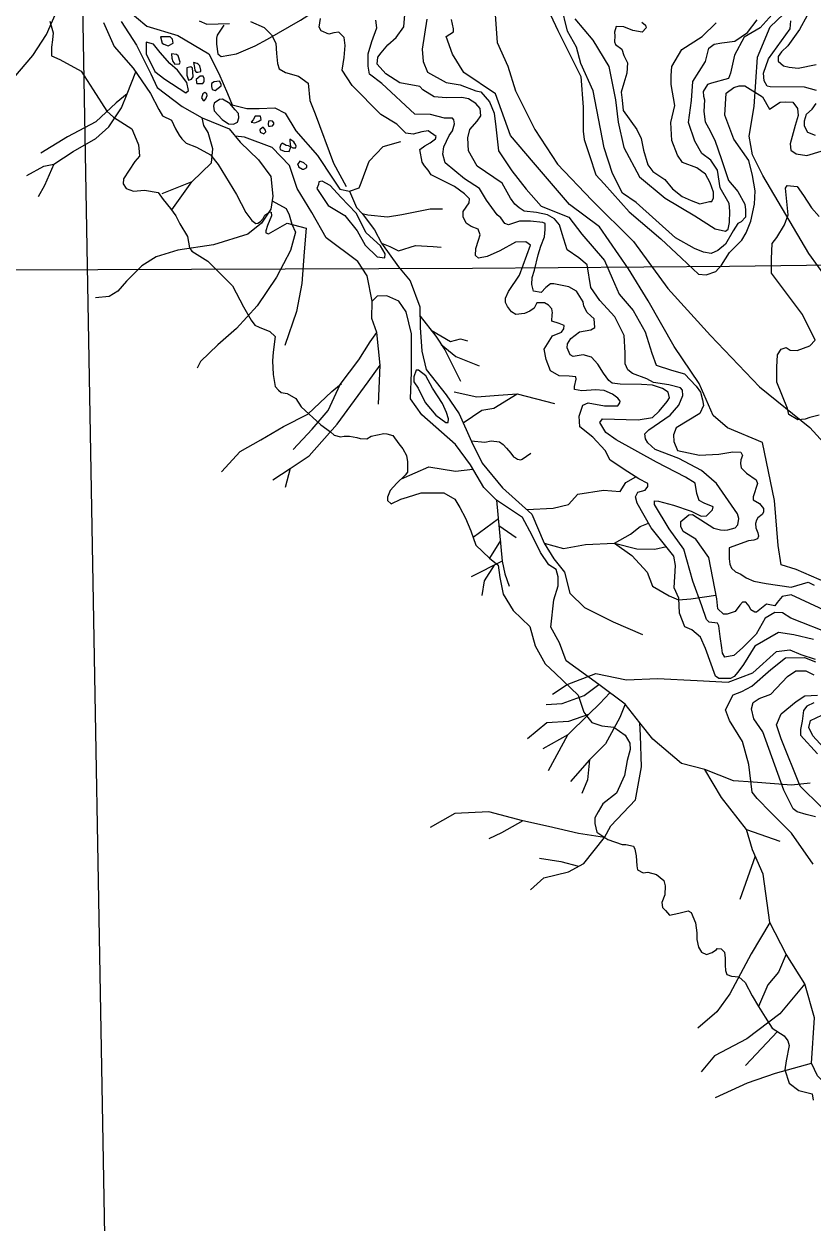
# Model space of a CAD drawing. Header units: millimetres. Extents: x 46 to 1858, y 42 to 1542.
# Drawn here: x 423.9 to 657, y 283.5 to 637.9 of the extents above; entities that cross this region are included whole.
import ezdxf

# ---------------------------------------------------------------- set-up
doc = ezdxf.new("R2010")
doc.units = ezdxf.units.MM
doc.header["$MEASUREMENT"] = 0
doc.layers.add('CONTOUR', color=31, linetype='Continuous')
doc.layers.add('NALA', color=4, linetype='Continuous')
doc.layers.add('TITLE', color=7, linetype='Continuous', lineweight=30)

msp = doc.modelspace()

# ---------------------------------------------------------------- linework, layer by layer
at = {"layer": 'CONTOUR'}
for points in [[(576.48, 647.03), (581.67, 636.03), (588.44, 622.36), (589.07, 613.34), (589.07, 606.27), (589.38, 603.75), (590.95, 599.04), (592.84, 593.38), (595.36, 590.71), (602.75, 582.38), (612.04, 574.37), (618.17, 568.71), (623.24, 563.93), (625.44, 563.78), (628.27, 564.72), (630, 566.61), (632.36, 570.38), (635.98, 573.99), (637.24, 576.19), (638.66, 579.65), (639.76, 584.68), (639.91, 588.6), (639.13, 593.16), (638.03, 597.56), (633.62, 603.84), (630.95, 610.92), (631.41, 617.46), (633.61, 619.19), (635.19, 619.66), (636.92, 619.66), (642.11, 616.36), (644.16, 612.74), (647.3, 614.79), (648.88, 614.94), (651.08, 614.79), (652.49, 612.9), (652.65, 610.86), (651.71, 607.87), (650.29, 602.53), (650.45, 600.65), (652.02, 599.55), (655.17, 599.07), (659.42, 600.33)], [(661.59, 464.07), (650.53, 469.23), (647.89, 468.75), (646.45, 466.95), (645.73, 465.99), (643.32, 466.47), (640.8, 464.43), (640.32, 464.07), (639.84, 464.07), (638.64, 464.79), (638.16, 465.87), (637.19, 467.07), (636.23, 467.07), (635.39, 466.11), (634.07, 464.31), (631.67, 463.47), (630.58, 463.47), (628.9, 465.03), (628.66, 468.03), (626.26, 480.27), (622.41, 485.67), (618.69, 487.95), (617.97, 489.39), (617.97, 490.83), (620.37, 492.87), (621.45, 492.99), (627.7, 488.91), (629.74, 488.43), (630.83, 488.31), (631.91, 488.43), (634.07, 489.03), (634.79, 489.87), (635.15, 491.79), (634.67, 493.11), (628.52, 502.09), (624.07, 505.94), (617.35, 509.54), (610.38, 512.18), (608.21, 514.1), (607.49, 515.3), (607.37, 516.74), (608.57, 517.94), (614.82, 522.26), (617.35, 525.26), (618.55, 528.14), (618.43, 529.7), (617.83, 530.42), (614.46, 531.26), (609.89, 531.98), (607.97, 533.06), (603.65, 534.62), (602.32, 535.7), (601.48, 537.5), (601.48, 540.74), (601.22, 545.88), (598.46, 551.4), (594.01, 556.2), (591.37, 560.04), (590.28, 566.76), (587.88, 568.8), (584.4, 571.2), (582.95, 575.88), (582.11, 578.52), (580.67, 580.32), (578.63, 581.52), (575.38, 582.24), (571.66, 582.6), (570.22, 583.56), (568.89, 584.64), (567.69, 586.44), (565.17, 590.89), (557.8, 595.9), (555.28, 600.46), (555.04, 604.31), (555.64, 606.71), (557.8, 609.23), (558.88, 610.79), (558.64, 612.95), (557.44, 614.39), (555.28, 615.83), (553.24, 616.19), (548.67, 616.07), (545.06, 616.43), (541.7, 618.47), (540.86, 619.43), (534.97, 620.51), (530.77, 623.15), (528.24, 626.03), (528.48, 628.07), (529.44, 629.39), (531.37, 631.79), (533.89, 633.95), (536.17, 637.07), (536.64, 643.04)], [(644.93, 640.67), (641.43, 636.74), (636.73, 634.01), (633.88, 628.66), (632.68, 623.42), (632.03, 621.78), (627, 620.47), (625.9, 620.03), (624.59, 617.96), (624.7, 616.54), (624.92, 615.45), (624.81, 612.06), (625.14, 609.01), (626.12, 607.26), (627.98, 603.55), (629.95, 597.87), (632.01, 591.61), (634.85, 588.44), (636.93, 584.62), (637.04, 582.98), (637.04, 580.8), (635.83, 579.49), (634.85, 578.94), (633.43, 576.76), (631.13, 572.83), (628.93, 570.93), (626.96, 570.05), (624.67, 570.49), (622.04, 571.58), (616.36, 574.75), (604.77, 585.12), (600.73, 587.96), (597.77, 593.75), (595.37, 601.28), (592.07, 618.18), (588.46, 626.26), (587.15, 631.07), (584.52, 635.76), (582.66, 643.51)], [(431.59, 638.71), (432.51, 635.27), (432.3, 633.25), (432, 631.02), (432, 628.5), (434.53, 627.38), (440.81, 623.95), (444.35, 618.49), (448.4, 612.12), (450.33, 610.4), (455.79, 606.96), (457.05, 603.85), (457.76, 602.23), (457.97, 600.11), (458.07, 598.89), (456.65, 597.27), (453.31, 592.12), (453.21, 590.7), (454.12, 589.29), (456.24, 588.48), (459.48, 588.78), (463.53, 588.07), (465.05, 586.05), (467.18, 583.42), (468.8, 581.2), (469.91, 578.87), (472.24, 575.13), (472.85, 571.79), (473.46, 570.78), (478.22, 567.85), (485.52, 560.48), (488.76, 554.31), (490.99, 550.37), (492.11, 548.95), (493.42, 548.34), (496.56, 547.03), (498.08, 545.51), (497.57, 540.96), (497.37, 538.33), (497.57, 534.29), (498.08, 530.75), (499.09, 529.74), (499.9, 529.03), (501.62, 528.73), (504.26, 527.21), (505.77, 524.78), (511.58, 519.43), (514.42, 517.41), (515.53, 516.4), (517.45, 515.89), (518.47, 516.09), (520.09, 516.09), (522.21, 515.69), (523.22, 515.39), (525.25, 515.29), (526.46, 516.09), (530.21, 516.9), (531.12, 516.8), (532.84, 516.3), (534.67, 513.87), (535.88, 512.35), (536.89, 510.43), (537.2, 508.51), (537.2, 505.48), (536.49, 504.57), (534.06, 502.24), (532.13, 500.02), (531.32, 498.1), (531.32, 497.08), (532.44, 496.07), (535.27, 497.49), (537.2, 498.1), (541.25, 499.31), (544.49, 499.31), (547.93, 499.31), (551.17, 497.49), (552.69, 495.06), (554.31, 491.83), (555.93, 488.08), (557.45, 483.84), (561.4, 480), (564.05, 478.01), (564.46, 474.36), (565.47, 469.41), (568.4, 464.56), (573.36, 459.8), (574.98, 454.14), (577.92, 448.78), (580.96, 445.95), (587.66, 439.59), (589.28, 434.53), (590.5, 432.91), (591.71, 431.5), (594.65, 430.48), (598.19, 430.08), (601.53, 427.75), (602.95, 425.33), (603.05, 423.51), (602.14, 420.27), (601.33, 415.82), (599, 410.56), (594.95, 407.43), (593.54, 405.1), (592.52, 403.28), (592.52, 401.67), (593.13, 399.04), (596.38, 396.94), (600.63, 395.42), (601.75, 395.42), (603.98, 394.91), (604.38, 394), (604.79, 392.08), (604.99, 389.15), (605.19, 387.94), (606.81, 387.03), (608.23, 387.23), (610.76, 386.52), (612.99, 384.8), (613.39, 383.18), (613.29, 380.56), (612.38, 378.23), (612.58, 376.81), (613.49, 375.9), (614.61, 374.49), (617.34, 375.09), (620.18, 375.8), (620.99, 375.3), (622.3, 372.26), (622.71, 369.33), (622.71, 367.31), (623.21, 365.08), (624.12, 363.57), (625.54, 362.86), (627.26, 363.47), (628.5, 364.39), (628.7, 364.7), (629.92, 364.6), (630.83, 363.59), (631.03, 361.87), (631.03, 359.74), (631.13, 358.13), (631.54, 357.01), (632.95, 356.51), (635.08, 356.3), (637, 354.59), (639.03, 350.74), (640.95, 347.51), (642.88, 344.37), (645, 341.14), (648.55, 338.91), (649.56, 337.4), (649.96, 335.98), (649.05, 331.53), (648.75, 328.8), (649.96, 324.86), (652.8, 322.73), (656.75, 321.72), (657.08, 319.81)], [(447.42, 638.4), (450.55, 631.25), (456.15, 624.88), (461.3, 617.38), (463.79, 612.6), (464.8, 610.81), (467.49, 609.47), (468.72, 606.89), (469.73, 605.1), (470.51, 603.99), (471.85, 602.65), (474.87, 601.53), (479.02, 599.29), (481.26, 596.38), (486.74, 587.55), (489.43, 582.19), (491.22, 579.84), (492.45, 578.94), (493.01, 579.06), (493.79, 579.5), (494.58, 580.4), (495.02, 581.4), (496.59, 582.41), (496.93, 582.3), (497.04, 581.18), (495.81, 578.38), (495.36, 576.82), (495.36, 576.15), (496.14, 575.92), (501.64, 579.09), (507.31, 577.57), (506.66, 570.59), (506, 561.21), (504.47, 552.93), (500.98, 542.9)], [(475.64, 638.8), (477.93, 637.89), (484.61, 638.07)], [(490.84, 638.62), (494.87, 636.88), (497.07, 634.69), (498.35, 632.22), (498.54, 629.2), (498.81, 626.27), (499.27, 624.63), (501.19, 623.62), (505.04, 622.52), (507.82, 620.42), (508.37, 615.3), (509.92, 611.37), (515.33, 596.73), (519.08, 589.87)], [(657.17, 456), (651.38, 457.37), (646.86, 458.1), (639.81, 454.01), (636.45, 448.65), (634.77, 446.34), (633.71, 445.08), (632.66, 444.45), (629.19, 444.45), (628.25, 445.18), (625.3, 453.38), (623.83, 456.74), (621.2, 458.84), (619.2, 459.78), (617.62, 463.77), (617.41, 468.19), (616.05, 471.23), (616.36, 477.85), (615.94, 480.68), (609.2, 488.96), (605.1, 496.31), (604.57, 498.2), (605.31, 499.56), (607.41, 500.09), (608.25, 501.24), (608.25, 502.09), (605.52, 503.45), (602.36, 505.55), (597.1, 509.02), (595.63, 511.85), (591.95, 515.84), (588.17, 518.89), (587.93, 522.03), (588.99, 525.28), (590.56, 525.91), (595.4, 525.07), (599.4, 525.07), (599.92, 525.91), (600.03, 526.44), (599.4, 527.28), (597.82, 528.54), (595.3, 529.59), (592.67, 529.8), (591.51, 529.69), (588.77, 529.48), (586.57, 529.9), (586.57, 530.74), (587.09, 532.95), (586.99, 533.68), (584.99, 533.79), (582.04, 533.89), (579.42, 535.36), (578.15, 538.73), (577.63, 541.77), (580.05, 545.76), (582.68, 546.81), (583.41, 547.86), (583.52, 548.81), (582.04, 549.44), (579.84, 550.07), (579.94, 552.06), (580.05, 552.59), (579.84, 553.75), (578.89, 554.8), (577.73, 555.53), (575.42, 555.53), (574.68, 553.96), (573.32, 553.01), (571.74, 552.38), (569.21, 552.06), (567.95, 552.8), (566.8, 554.38), (566.16, 555.64), (566.16, 556.9), (567.01, 558.89), (570.27, 563.72), (573.51, 572.52), (572.14, 573.57), (569.09, 573.47), (564.46, 570.84), (560.78, 569.16), (558.15, 568.74), (557.31, 569.48), (557.42, 571.58), (558.15, 573.99), (558.68, 575.57), (558.05, 577.25), (556.05, 578.09), (554.58, 579.04), (553.63, 580.93), (553.63, 582.5), (555.42, 585.02), (555.52, 586.28), (554.05, 587.75), (551.11, 589.85), (544.17, 593.32), (543.32, 594.69), (542.27, 595.95), (541.54, 597.1), (540.91, 600.78), (542.38, 601.93), (543.96, 602.77), (545.53, 603.93), (545.64, 604.66), (543.3, 606.32), (541.41, 606.01), (538.88, 605.38), (536.68, 605.69), (534.05, 608.32), (529.31, 611.15), (520.9, 619.77), (517.96, 624.28), (518.48, 627.96), (518.8, 631.53), (518.48, 633.95), (516.9, 635.52), (515.43, 635.31), (513.96, 634.89), (511.75, 635.84), (511.12, 636.99), (511.54, 639.51)], [(663.03, 457.37), (650.51, 462.3), (647.99, 463.86), (645.7, 463.98), (642.93, 462.3), (640.28, 457.61), (636.19, 453.53), (633.66, 451.24), (631.02, 450.76), (630.29, 451.96), (630.05, 453.53), (629.57, 456.89), (629.21, 460.02), (628.85, 460.86), (626.32, 461.1), (625.6, 461.94), (624.15, 465.91), (621.51, 473.24), (618.86, 482.74), (614.49, 488.72), (610.16, 495.93), (610.16, 497.01), (611.36, 496.89), (615.82, 495.69), (620.99, 493.89), (624, 492.44), (625.57, 492.56), (627.37, 494.37), (627.49, 495.21), (624.85, 496.29), (623.4, 497.13), (622.68, 499.17), (622.2, 502.18), (619.31, 503.98), (610.76, 508.43), (598.85, 515.04), (595.84, 517.21), (594.03, 520.09), (594.87, 521.17), (605.35, 520.93), (609.56, 521.65), (611.61, 523.46), (613.89, 526.34), (614.61, 527.42), (614.25, 529.11), (612.57, 530.19), (609.56, 531.15), (606.31, 531.39), (600.05, 531.51), (597.64, 531.75), (596.68, 532.59), (595.12, 534.76), (593.43, 537.4), (591.62, 539.45), (589.1, 540.17), (586.21, 539.69), (585.25, 540.17), (584.39, 542.2), (584.51, 543.41), (585.48, 544.97), (588, 546.89), (591.37, 547.49), (592.58, 548.22), (592.34, 550.74), (591.37, 551.7), (590.29, 552.66), (589.33, 554.47), (589.09, 555.79), (587.16, 558.91), (584.87, 560.24), (580.42, 561.08), (579.46, 561.08), (578.13, 560), (576.69, 558.55), (574.4, 558.91), (573.92, 560.96), (574.04, 563), (574.76, 565.17), (575.85, 569.73), (576.57, 572.26), (577.65, 575.02), (577.89, 577.19), (577.89, 578.99), (577.17, 579.23), (573.56, 579.59), (570.31, 579.59), (567.06, 578.51), (565.98, 578.99), (564.77, 580.67), (563.69, 581.51), (560.56, 585.84), (558.48, 589.3), (554.02, 592.19), (548.36, 596.87), (547.64, 599.4), (548, 601.56), (549.57, 604.93), (550.53, 606.37), (551.13, 608.41), (550.89, 609.62), (550.53, 610.1), (548.12, 610.1), (544.03, 611.18), (539.34, 611.3), (529.59, 620.32), (525.98, 623.08), (525.62, 625.48), (525.62, 629.09), (526.7, 632.7), (528.14, 636.78), (527.9, 639.07)], [(542.96, 639.3), (541.58, 630.51), (541.83, 626.86), (543.09, 623.72), (548.62, 620.58), (552.77, 619.96), (557.42, 618.2), (558.93, 617.82), (561.45, 614.93), (562.83, 611.54), (563.33, 607.52), (563.59, 604.88), (564.12, 600.39), (568.02, 594.49), (572.3, 589.09), (576.7, 584.07), (584.87, 580.8), (588.77, 575.78), (595.44, 567.99), (597.7, 562.84), (599.71, 558.07), (603.88, 553.19), (607.4, 546.91), (609.41, 540.63), (610.67, 537.11), (615.2, 535.6), (619.1, 534.47), (622.49, 530.83), (623.75, 529.07), (624.38, 526.81), (624.63, 525.18), (623.63, 522.79), (616.58, 518.52), (615.83, 516.51), (615.95, 514.5), (616.96, 511.86), (623.5, 510.48), (629.16, 510.73), (633.31, 511.49), (635.7, 511.36), (636.2, 510.36), (635.7, 509.1), (635.57, 507.97), (635.82, 506.71), (637.33, 505.21), (640.26, 503.23), (640.64, 502.1), (639.38, 498.2), (639.38, 497.32), (641.26, 496.19), (642.4, 494.69), (642.4, 493.68), (642.02, 492.93), (640.76, 491.92), (640.38, 491.29), (640.01, 490.29), (640.13, 489.03), (640.76, 487.53), (640.89, 486.52), (640.64, 485.77), (639.5, 485.39), (637.99, 485.14), (632.21, 483.13), (632.21, 479.86), (632.46, 478.23), (632.96, 477.1), (634.1, 475.97), (635.73, 475.34), (637.24, 474.21), (639.5, 473.21), (643.15, 472.58), (650.57, 471.45), (655.6, 472.96), (657.36, 472.08)], [(663.39, 471.79), (652.06, 476.67), (647.66, 478.08), (646.72, 483.74), (645.61, 497.09), (642.12, 514.19), (631.73, 518.59), (627.49, 522.2), (623.4, 531.63), (616, 542.63), (608.29, 556.14), (602.47, 565.57), (593.94, 577.96), (585.13, 584.56), (574.43, 596.97), (567.66, 604.98), (563.26, 617.24), (553.82, 623.53), (550.52, 629.02), (548.6, 634.17), (550.8, 635.58), (550.8, 636.52), (550.17, 639.2)], [(586.68, 639.4), (591.97, 633.16), (596.66, 625.36), (598.7, 615.52), (599.42, 608.92), (601.1, 601.4), (605.78, 592.76), (613.35, 586.4), (622.12, 581.24), (628.13, 577.4), (631.14, 576.68), (631.98, 577.28), (632.34, 579.2), (632.46, 582.56), (632.22, 584.84), (629.58, 589.52), (628.85, 594.68), (626.81, 597.68), (624.17, 599.6), (622.12, 603.32), (620.2, 608.84), (621.16, 615.32), (621.55, 620.91), (625.27, 626.79), (626.24, 630.75), (627.8, 631.95), (630.08, 632.31), (633.93, 632.79), (637.65, 635.43), (640.54, 639.15)], [(606.41, 638.48), (607.49, 637.52), (607.73, 636.8), (606.53, 635.48), (603.77, 635.96), (601.12, 637.04), (598.84, 637.16), (598.36, 635.48), (598.48, 634.4), (598.36, 632.6), (598.72, 631.88), (600.52, 630.44), (601.12, 628.64), (602.17, 626.39), (602.05, 623.39), (601.09, 620.39), (600.37, 617.75), (600.61, 615.35), (600.97, 612.35), (604.93, 606.71), (606.26, 604.07), (606.98, 600.59), (608.18, 596.27), (609.74, 594.35), (613.23, 591.95), (615.51, 589.19), (618.39, 586.91), (621.04, 585.71), (623.56, 584.75), (626.44, 585.47), (627.17, 585.47), (627.65, 586.55), (627.65, 588.23), (626.69, 590.99), (625.24, 593.51), (622.72, 595.43), (618.51, 596.99), (616.95, 599.15), (615.27, 603.47), (615.03, 608.75), (616.23, 613.79), (615.15, 620.03), (615.15, 622.67), (615.27, 625.31), (618.27, 630.35), (624.28, 634.19), (628.37, 638.27)], [(658.05, 618.29), (654.55, 619.27), (644.38, 619.38), (643.51, 619.49), (642.63, 621.13), (642.41, 623.42), (643.83, 627.57), (650.28, 636.52), (650.5, 638.81)], [(655.32, 640.47), (653.03, 636.27), (649.55, 631.47), (647.75, 629.67), (646.78, 628.35), (646.78, 626.91), (648.35, 625.59), (650.03, 625.11), (652.67, 624.87), (657.96, 625.95)], [(657.72, 604.97), (655.53, 605.84), (654.55, 607.7), (654.55, 609.33), (655.09, 611.3), (656.73, 612.72), (657.94, 614.46)], [(658.81, 522.35), (656.13, 521.57), (654.72, 521.1), (652.51, 520.94), (649.84, 522.51), (649.52, 524.24), (646.38, 532.09), (646.38, 536.49), (646.54, 540.11), (647.64, 541.84), (649.05, 542.31), (650.31, 541.52), (652.36, 541.37), (656.13, 542.78), (657.71, 544.51), (653.93, 552.05), (644.8, 564.24), (644.8, 568.48), (644.96, 573.04), (646.38, 574.77), (648.58, 578.54), (649.68, 581.52), (648.89, 589.38), (649.37, 590.16), (652.35, 589.85), (654.24, 587.18), (656.6, 583.56), (658.81, 581.05)], [(657.1, 389.58), (650.68, 398.72), (644.58, 404.92), (640.48, 409.01), (639.01, 410.9), (638.03, 419.07), (636.24, 425.9), (632.35, 432.09), (631.19, 435.24), (633.4, 439.66), (636.03, 440.67), (638.97, 442.24), (644.55, 447.18), (648.86, 450.54), (654.54, 450.65), (657.8, 449.39)], [(657.76, 403.6), (654.99, 404.32), (652.35, 405.04), (651.14, 406), (648.37, 411.5), (642.23, 428.69), (639.58, 432.54), (638.86, 435.54), (639.34, 437.35), (641.15, 438.55), (644.52, 439.87), (649.45, 445.04), (651.98, 446.72), (654.87, 446.72), (657.28, 445.52)], [(659.44, 406.57), (653.19, 412.69), (647.66, 426.61), (646.21, 430.76), (647.65, 434), (652.1, 437.72), (654.62, 439.4), (658.35, 439.52)], [(657.26, 437.3), (655.25, 436.3), (654.24, 435.04), (653.86, 431.9), (653.36, 429.39), (653.36, 427.76), (658.39, 422.23)], [(662.29, 421.71), (656.94, 427.52), (655.84, 430.04), (656.31, 432.08), (659.62, 433.65)]]:
    msp.add_lwpolyline(points, dxfattribs=at)
at = {"layer": 'NALA'}
for points in [[(410.13, 610.43), (415.14, 616.84), (417.54, 618.74), (420.95, 622.04), (426.56, 628.55), (430.57, 634.82), (435.88, 647.03), (438.59, 652.94)], [(664.34, 558.23), (655.8, 570.04), (642.24, 593.09), (639.17, 599.22), (638.15, 604.79), (639.63, 613.54), (640.65, 628.08), (644.41, 637.06), (656.13, 648.27)], [(454.12, 642.39), (460.18, 637.31), (469.4, 634.52), (478.49, 629.07), (481.52, 623.26), (484.07, 617.33), (485.4, 614.06), (489.76, 612.97), (493.4, 612.97), (498.01, 613.09), (501.08, 611.54), (504.23, 606.34), (510.66, 599.07), (515.26, 592.05), (517.2, 589.14), (520.11, 588.54), (522.9, 589.51), (523.51, 590.96), (525.93, 597.38), (530.05, 601.73), (535.27, 603.19)], [(482.96, 637.54), (480.99, 634.59), (480.77, 633.71), (480.77, 631.96), (481.21, 629.12), (482.2, 628.35), (486.69, 629.12), (492.16, 631.42), (495.89, 633.39), (505.63, 639.07), (510.23, 642.03)], [(452.64, 638.65), (457.16, 631.7), (461.35, 623.15), (463.21, 619.1), (470.63, 613.54), (476.54, 610.18), (484.54, 606.94), (487.79, 603), (493.24, 597.79), (496.83, 592.81), (497.41, 587.02), (496.85, 583.23), (494.07, 579.06), (490.01, 575.81), (479.92, 572.69), (469.37, 571.07), (462.99, 569.1), (458.7, 566.43), (454.18, 561.92), (451.63, 558.91), (449.08, 557.4), (445.02, 556.94)], [(563.11, 640.63), (563.68, 632.45), (566.87, 625.41), (569.14, 618.14), (574.85, 606.68), (581.56, 596.46), (591.68, 585.89), (603.97, 573.62), (614.12, 559.77), (626.75, 545.8), (641.2, 530.69), (656.1, 518.64), (672.43, 500.69)], [(424.76, 593.12), (429.77, 595.92), (432.68, 596.52), (438.39, 600.23), (445.1, 604.03), (449.01, 607.53), (452.72, 613.14), (454.42, 617.24), (456.91, 623.77)], [(454.42, 617.24), (451.12, 614.64), (445.1, 609.03), (436.79, 604.53), (428.87, 599.72)], [(467.54, 582.98), (473.51, 591.3), (479.29, 596.89), (479.67, 601.05), (478.34, 605.87), (477.01, 607.95), (476.54, 610.18)], [(528.64, 525.57), (529.11, 537.04), (528.18, 546.7), (526.68, 550.89), (526.79, 555.99), (525.28, 563.52), (522.5, 567.69), (513.22, 574.75), (508.93, 582.16), (504.63, 589.29), (502.31, 596.12), (497.21, 601.45), (489.09, 604.46), (486.33, 604.77)], [(432.68, 596.52), (429.97, 590.22), (428.07, 586.81)], [(473.51, 591.3), (464.6, 587.71)], [(520.11, 588.54), (522.17, 583.69), (523.87, 581.88), (525.45, 581.51), (531.27, 580.91), (535.51, 581.63), (543.87, 583.33), (547.51, 583.33)], [(497.22, 585.69), (501.38, 583.34), (502.3, 581.49), (503, 578.71), (504.16, 576.39), (502.65, 570.95), (498.48, 563.07), (492.8, 554.62), (486.65, 547.9), (481.2, 543.04), (476.1, 538.12), (475.05, 536.15)], [(523.87, 581.88), (527.51, 577.03), (529.57, 573.16), (531.99, 572.19), (534.54, 570.86), (539.63, 572.43), (544.84, 572.19), (547.15, 571.95)], [(529.57, 573.16), (534.54, 566.14), (537.96, 562.05), (540.87, 554.3), (540.99, 548.25), (541.48, 541.22), (542.69, 535.78), (548.63, 528.27), (552.51, 522.7), (556.16, 514.5), (559.31, 508.08), (565.25, 500.82), (573.98, 493.07), (577.62, 484.47), (580.41, 479.87), (583.58, 475.9), (585.15, 469.72), (589.52, 465.48), (598, 461.25), (606.61, 457.49)], [(656.22, 413.56), (650.64, 412.95), (639.36, 413.8), (633.55, 414.28), (625.06, 417.55), (618.15, 419.37), (609.66, 426.51), (605.9, 431.36), (601.54, 436.93), (593.76, 442.7), (584.06, 449.72), (582.12, 455.05), (579.58, 459.65), (580.43, 467.76), (581.76, 471.88), (581.76, 474.54), (581.15, 476.72), (578.97, 478.05), (576.53, 481.68), (574.1, 486.77), (571.19, 492.1), (563.55, 497.18), (559.8, 500.94), (555.79, 507.6), (551.43, 513.65), (541.49, 522.37), (538.09, 527.09), (538.44, 535.04), (538.44, 546.3), (536.86, 552.84), (534.68, 555.99), (531.16, 557.56), (528.25, 557.44), (526.79, 555.99)], [(540.93, 551.61), (545.59, 545.69), (548.26, 541.58), (552.86, 532.37)], [(503.46, 512.13), (509.03, 518.15), (513.78, 523.71), (517.31, 531.35), (522.83, 538.65), (526.19, 543.97), (528.18, 546.7)], [(544.23, 547.42), (549.95, 544.12), (552.86, 544.85), (554.93, 544.24)], [(547.2, 543.21), (551.53, 539.64), (558.44, 536.85)], [(497.45, 503.22), (502.55, 506.58), (508.12, 510.29), (516.47, 519.67), (525.63, 532.17), (529.11, 537.04)], [(482.24, 505.52), (487.81, 511.55), (493.84, 515.02), (500.57, 518.96), (507.75, 522.55), (514.83, 529.27), (517.73, 531.7)], [(551.05, 529.23), (557.71, 527.77), (564.14, 528.26), (569.59, 528.62)], [(553.69, 520.05), (559.17, 523.78), (562.68, 524.38), (569.59, 528.62), (580.63, 525.72)], [(556.06, 514.73), (560.03, 514.31), (561.97, 514.74), (564.41, 514.39), (565.45, 513.62), (566.42, 512.53), (567.7, 511.03), (568.51, 510.02), (569.09, 509.67), (569.71, 509.32), (570.68, 509.13), (571.07, 509.25), (573.66, 511.07)], [(535.4, 503.52), (543.51, 507.05), (551.41, 505.8), (556.56, 506.32)], [(502.55, 506.58), (501.05, 500.91)], [(572.48, 494.4), (580.3, 494.78), (584.78, 495.94), (587.57, 498.99), (595.1, 500.15), (600.04, 499.71), (601.74, 502.39), (604.65, 504.03)], [(563.55, 497.18), (565.22, 479.19), (565.94, 475.42), (567.29, 471.75)], [(564.07, 491.67), (556.62, 486.16)], [(564.25, 489.65), (569.35, 486.18)], [(577.62, 484.47), (583.26, 482.86), (589.81, 484.11), (598.42, 484.47), (603.09, 487.16), (605.96, 489.4), (608.42, 490.35)], [(564.66, 485.29), (561.4, 480)], [(598.42, 484.47), (604.97, 482.77), (610.27, 482.68), (613.7, 483.44)], [(598.42, 484.47), (603.45, 480.8), (608.02, 475.87), (609.64, 471.75), (614.57, 468.88), (617.26, 467.72), (620.94, 468.07), (628.36, 469.12)], [(565.22, 479.19), (556.07, 474.53)], [(562.83, 477.97), (559.84, 473.36), (559.21, 468.97)], [(580.09, 439.83), (584.37, 442.71), (592.9, 445.91), (601.93, 444.13), (611.07, 444.44), (622.83, 443.92), (631.97, 443.39), (639.22, 446.12), (646.25, 452.42), (650.14, 452.94), (653.4, 451.58), (657.7, 450.21)], [(578.19, 436.79), (582.92, 437.1), (589.43, 439.41), (593.76, 442.7)], [(578.85, 417.32), (584.62, 427.8), (590.68, 433.86), (594.08, 437.1), (597.02, 440.28)], [(601.54, 436.93), (599.99, 432.97), (595.71, 425.14), (590.98, 420.42), (585.36, 414.07)], [(590.68, 433.86), (584.77, 431.79), (578.41, 431.35), (572.64, 426.62)], [(573.53, 382.03), (577.52, 385.57), (584.77, 387.34), (589.35, 389.85), (595.41, 397.53), (597.33, 400.93), (604.58, 408.61), (606.35, 418.35), (606.06, 427.65), (605.9, 431.36)], [(584.62, 427.8), (577.23, 423.67)], [(590.98, 420.42), (590.38, 414.51), (588.76, 410.53)], [(706.13, 265.96), (696.67, 283.64), (684.07, 309.57), (678.07, 314.52), (672.51, 315.71), (669.21, 319.46), (663.48, 322.12), (658.38, 327.06), (656.58, 330.81), (657.48, 344.15), (654.63, 354.19), (649.08, 363.03), (644.27, 372.32), (642.31, 386.65), (639.16, 393.84), (637.36, 399.84), (630, 409.28), (625.06, 417.55)], [(595.41, 397.53), (587.72, 398.71), (578.85, 400.78), (571.31, 402.4), (561.26, 405.06), (551.2, 404.62), (543.96, 400.48)], [(571.31, 402.4), (564.95, 398.86), (561.26, 397.09)], [(637.36, 399.84), (647.26, 396.39)], [(576.19, 391.33), (582.55, 390.44), (587.72, 388.97)], [(639.98, 391.96), (635.41, 379.16)], [(644.27, 372.32), (638.71, 363.12), (632.41, 351.28), (628.65, 345.96), (622.95, 341.16)], [(649.08, 363.03), (646.81, 357.65), (643.66, 353.9), (640.95, 347.51)], [(654.63, 354.19), (647.26, 345.36), (637.51, 338.02), (627.9, 332.92), (624, 328.27)], [(646.49, 340.2), (637.06, 330.07)], [(628.2, 320.63), (637.66, 324.98), (645.91, 327.82), (656.58, 330.81)]]:
    msp.add_lwpolyline(points, dxfattribs=at)
for points in [[(459.96, 632.51), (459.96, 629.12), (462.59, 623.87), (465.55, 621.57), (471.68, 617.53), (472.56, 618.29), (472.01, 620.59), (469.27, 624.31), (466.97, 626.28), (464.13, 629.45), (462.15, 631.96)], [(467.96, 632.29), (467.74, 633.39), (467.08, 634.15), (464.24, 634.15), (464.78, 632.29), (465.22, 631.96), (466.54, 631.42)], [(467.52, 629.12), (467.63, 627.81), (467.85, 626.82), (468.51, 626.06), (469.82, 626.17), (470.04, 626.6), (469.49, 628.46), (468.94, 628.9)], [(472.01, 624.96), (472.01, 623.98), (472.01, 622.78), (472.56, 621.35), (473.43, 621.57), (473.87, 622.34), (473.76, 623.76), (473.65, 624.85), (473.22, 625.29)], [(473.98, 626.49), (474.31, 625.07), (474.42, 624.2), (474.75, 623.65), (475.3, 623.65), (476.17, 623.87), (476.17, 624.31), (475.84, 625.51), (475.41, 626.06), (475.08, 626.28)], [(475.95, 622.45), (474.75, 621.46), (474.86, 620.59), (474.97, 620.37), (476.72, 620.37), (477.05, 620.7), (477.16, 621.03), (477.16, 621.79), (476.83, 622.45)], [(480.11, 620.81), (479.35, 620.37), (479.35, 619.39), (479.46, 618.51), (480.44, 618.29), (482.2, 619.6), (482.2, 620.15), (481.65, 621.03)], [(477.38, 617.64), (476.72, 617.31), (476.39, 616.1), (476.72, 615.45), (477.16, 615.23), (477.6, 615.78), (478.03, 616.76), (477.92, 617.31)], [(480.05, 612.22), (482.48, 609.67), (484.34, 608.4), (485.85, 608.28), (487.01, 608.86), (487.35, 610.14), (487.24, 611.41), (486.31, 612.57), (484.69, 614.42), (482.6, 615.69), (481.67, 615.58), (480.05, 614.54), (479.93, 613.61)], [(493.79, 610.64), (492.16, 610.64), (491.62, 609.63), (491.07, 608.93), (492.08, 608.7), (492.63, 608.86), (493.33, 609.17), (494.03, 609.71)], [(494.65, 607.3), (494.34, 607.3), (493.56, 606.6), (493.72, 605.91), (494.73, 605.44), (495.04, 605.75), (495.35, 606.06), (495.27, 606.53)], [(496.75, 609.32), (496.13, 609.24), (496.05, 608.31), (496.05, 608.08), (496.13, 607.69), (496.67, 607.69), (497.29, 607.85), (497.76, 608.31), (497.68, 608.7), (497.37, 609.24)], [(500.17, 602.65), (499.78, 602.34), (499.47, 601.4), (499.62, 600.78), (500.79, 600.32), (502.26, 600.24), (502.73, 601.64), (502.5, 601.71), (502.03, 601.87), (501.33, 602.03)], [(502.5, 603.89), (502.42, 603.27), (502.65, 601.71), (503.35, 601.33), (504.21, 601.33), (504.29, 601.87), (503.9, 602.57), (503.59, 603.11)], [(505.45, 597.37), (504.67, 596.36), (504.91, 596.2), (504.98, 595.74), (506.15, 595.04), (506.62, 595.04), (507.47, 595.51), (507.47, 596.05), (506.54, 596.9)], [(510.43, 589.29), (513.79, 584.31), (518.66, 581.3), (522.37, 576.78), (524.69, 572.5), (528.29, 569.14), (530.49, 568.79), (530.6, 569.95), (529.21, 572.38), (525.04, 576.2), (522.02, 581.99), (517.5, 586.74), (514.37, 590.22), (512.05, 591.49), (511.01, 591.26), (510.89, 590.45)], [(540.38, 530.32), (542.44, 526.08), (545.59, 522.32), (548.5, 520.15), (549.23, 520.15), (549.35, 521.24), (548.74, 523.05), (547.53, 525.72), (544.62, 530.32), (542.68, 533.95), (540.5, 535.64), (539.77, 535.64), (539.04, 533.59), (539.04, 532.13)]]:
    msp.add_lwpolyline(points, close=True, dxfattribs=at)
at = {"layer": 'TITLE'}
for points in [[(451.51, 49.32), (447.93, 274.42), (438.28, 814.39), (433.54, 1109.2), (431.26, 1262.71), (427.91, 1490.03), (427.03, 1540.18)], [(61.22, 562.58), (279.52, 564.81), (556.39, 565.7), (632.36, 566.36), (874.63, 569.48), (989.92, 569.93), (1235.27, 571.51), (1507.6, 575.51), (1724.63, 580.66), (1853.97, 582.44)]]:
    msp.add_lwpolyline(points, dxfattribs=at)

doc.saveas('drawing.dxf')
